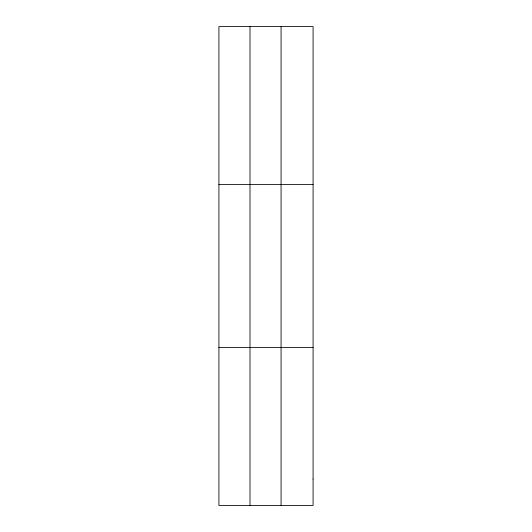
<?xml version="1.0" encoding="UTF-8"?>
<svg xmlns="http://www.w3.org/2000/svg" width="532" height="532" viewBox="0 0 532 532"><rect width="100%" height="100%" fill="white"/><g stroke="black" fill="none" stroke-linecap="round" stroke-linejoin="round"><path stroke-width="0.8" d="M249.993 505.4L249.993 26.6M281.069 505.4L281.069 26.6M218.918 184.604L313.082 184.604M218.918 347.396L313.082 347.396M313.082 479.066L313.082 505.4L218.918 505.4L218.918 26.6L313.082 26.6L313.082 479.066"/></g></svg>
